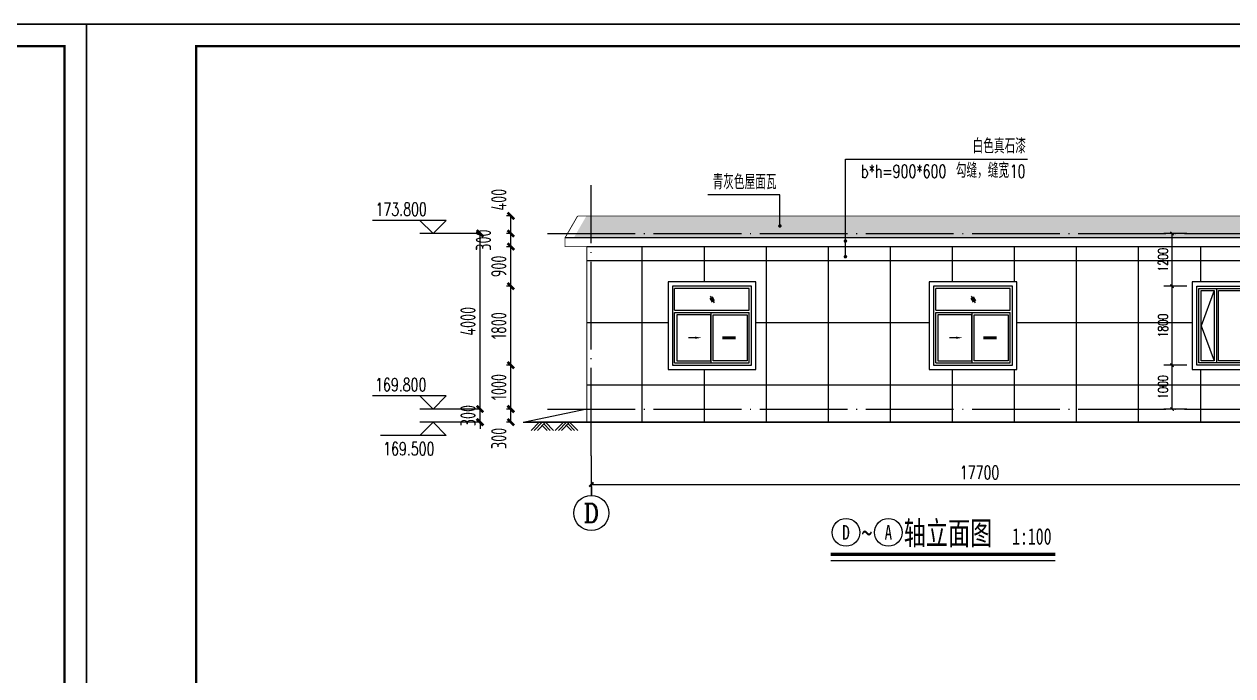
# Model space of a CAD drawing. Header units: millimetres. Extents: x 1742399 to 4898386, y 2481636 to 5226310.
# Drawn here: x 2199863 to 2227415, y 2671182 to 2686032 of the extents above; entities that cross this region are included whole.
import ezdxf
from ezdxf.enums import TextEntityAlignment as Align

# ---------------------------------------------------------------- set-up
doc = ezdxf.new("R2010")
doc.units = ezdxf.units.MM
doc.header["$LTSCALE"] = 1000
doc.linetypes.add('DOTE', pattern=[2.42, 2, -0.2, 0.02, -0.2])
for name, color, linetype in [('AXIS', 3, 'Continuous'), ('AXIS_TEXT', 7, 'Continuous'), ('DIM_ELEV', 3, 'Continuous'), ('DIM_LEAD', 3, 'Continuous'), ('DIM_SYMB', 3, 'Continuous'), ('DOTE', 1, 'DOTE'), ('PUB_DIM', 3, 'Continuous'), ('PUB_TITLE', 4, 'Continuous'), ('TWT_DIM', 3, 'Continuous'), ('YHJ_剖面_梁板', 4, 'Continuous'), ('YHJ_尺寸_公标', 3, 'Continuous'), ('YHJ_消防救援标示', 6, 'Continuous'), ('YHJ_立面_墙线中', 2, 'Continuous'), ('YHJ_符号', 3, 'Continuous'), ('YHJ_门窗框', 151, 'Continuous'), ('YHJ_门窗细线', 160, 'Continuous'), ('建筑-房间填充', 8, 'Continuous')]:
    doc.layers.add(name, color=color, linetype=linetype)
doc.styles.add('_TCH_AXIS', font='COMPLEX', dxfattribs={"bigfont": 'GBCBIG'})
doc.styles.add('_TCH_DIM', font='SIMPLEX', dxfattribs={"bigfont": 'GBCBIG'})
doc.styles.add('_TCH_DIM_T3', font='SIMPLEX', dxfattribs={"width": 0.705882, "bigfont": 'GBCBIG'})
doc.styles.add('biaotilan', font='', dxfattribs={"width": 0.7})
doc.styles.add('COMPLEX', font='COMPLEX')
doc.styles.add('TSSD_REIN_T3', font='tssdeng.shx', dxfattribs={"width": 0.7, "bigfont": 'hztxt.shx'})
doc.styles.add('YH_TEXT', font='@YH2', dxfattribs={"width": 0.7, "bigfont": '@YH1'})
doc.styles.get('biaotilan').set_extended_font_data('SimSun')
doc.dimstyles.new('_TCH_ARCH&&100', dxfattribs={"dimtxt": 350, "dimasz": 150, "dimexe": 100, "dimexo": 200, "dimgap": 100, "dimtad": 1, "dimdec": 0, "dimzin": 0, "dimdsep": 46, "dimtxsty": 'TSSD_REIN_T3', "dimblk": 'ARCHTICK', "dimcen": 0.09, "dimclrt": 7, "dimazin": 2, "dimtfac": 1, "dimtdec": 0, "dimtix": 1, "dimtmove": 2, "dimatfit": 3, "dimfxl": 1, "dimfxlon": 1, "dimtolj": 1, "dimtzin": 0, "dimlwd": 18, "dimlwe": 18, "dimarcsym": 0})
doc.dimstyles.new('_TCH_ARCH_MM_M&&75', dxfattribs={"dimtxt": 223.125, "dimasz": 75, "dimexe": 187.5, "dimexo": 225, "dimgap": 94.6875, "dimtad": 1, "dimdec": 0, "dimzin": 0, "dimdsep": 46, "dimtxsty": '_TCH_DIM_T3', "dimblk": 'ARCHTICK', "dimcen": 0.09, "dimclrt": 7, "dimazin": 2, "dimtfac": 1, "dimtdec": 0, "dimtix": 1, "dimtmove": 2, "dimatfit": 3, "dimfxl": 75, "dimtolj": 1, "dimtzin": 0, "dimarcsym": 0})
doc.dimstyles.new('_TWT_ARCH&&100', dxfattribs={"dimtxt": 297.5, "dimasz": 100, "dimexe": 250, "dimexo": 300, "dimgap": 126.25, "dimtad": 1, "dimdec": 0, "dimzin": 0, "dimdsep": 46, "dimtxsty": '_TCH_DIM_T3', "dimblk": 'ARCHTICK', "dimcen": 0.09, "dimclrt": 7, "dimazin": 2, "dimtfac": 1, "dimtdec": 0, "dimtix": 1, "dimtmove": 2, "dimatfit": 3, "dimfxl": 75, "dimtolj": 1, "dimtzin": 0, "dimarcsym": 0})
doc.dimstyles.new('YH_D_100', dxfattribs={"dimscale": 100, "dimtxt": 3, "dimasz": 1.5, "dimexe": 1.25, "dimexo": 1, "dimgap": 1.25, "dimtad": 1, "dimdec": 0, "dimzin": 0, "dimdsep": 46, "dimtxsty": 'YH_TEXT', "dimblk1": 'ARCHTICK', "dimblk2": 'ARCHTICK', "dimsah": 1, "dimcen": 0.09, "dimclrt": 7, "dimadec": 0, "dimazin": 0, "dimtfac": 1, "dimtdec": 0, "dimtix": 1, "dimtmove": 2, "dimatfit": 0, "dimfxl": 2, "dimtolj": 1, "dimtzin": 0, "dimarcsym": 0})

# ---------------------------------------------------------------- blocks, each defined once
blk = doc.blocks.new('HAYJZ A3')
blk.add_lwpolyline([(4975, -403417), (46975, -403417), (46975, -433117), (4975, -433117), (4975, -403417)])
at = {"const_width": 50}
blk.add_lwpolyline([(7475, -403917), (46475, -403917), (46475, -432617), (7475, -432617), (7475, -403917)], dxfattribs=at)
at = {"layer": 'PUB_TITLE'}
blk.add_lwpolyline([(4975, -433117), (46975, -433117), (46975, -403417), (4975, -403417)], close=True, dxfattribs=at)
blk = doc.blocks.new('_ArchTick')
at = {"color": 0, "linetype": 'ByBlock', "const_width": 0.4}
blk.add_lwpolyline([(-0.5, -0.5), (0.5, 0.5)], dxfattribs=at)
blk = doc.blocks.new('玻璃')
at = {"layer": 'YHJ_符号'}
for p, q in [((122726, -123680), (122726, -123780)), ((122756, -123640), (122756, -123820)), ((122786, -123680), (122786, -123780))]:
    blk.add_line(p, q, dxfattribs=at)
blk = doc.blocks.new('A$C4EA902EC')
at = {"layer": 'YHJ_消防救援标示'}
h = blk.add_hatch(dxfattribs=at)
h.set_pattern_fill('ANSI31', color=6, scale=20, angle=135, style=0)
h.set_pattern_definition([(180, (-2939646.705, -311489.21), (-5e-15, -31.75), [])])
edge = h.paths.add_edge_path()
edge.add_arc((175, 175), 150, 0, 360)
blk.add_lwpolyline([(0, 0), (350, 0), (350, 350), (0, 350)], close=True, dxfattribs=at)
at = {"layer": 'YHJ_消防救援标示', "color": 6}
blk.add_circle((175, 175), 150, dxfattribs=at)
blk = doc.blocks.new('FAFDCCDEERESSDDFSGSDAGASDGA')
at = {"layer": 'YHJ_门窗框'}
blk.add_lwpolyline([(2134656, 2632935), (2136456, 2632935), (2136456, 2631135), (2134656, 2631135)], close=True, dxfattribs=at)
at = {"layer": 'YHJ_门窗细线'}
for points in [[(2134706, 2632885), (2136406, 2632885), (2136406, 2631185), (2134706, 2631185)], [(2134706, 2632885), (2135106, 2632885), (2135106, 2631185), (2134706, 2631185)], [(2134756, 2632835), (2135056, 2632835), (2135056, 2631235), (2134756, 2631235)], [(2135156, 2632835), (2136356, 2632835), (2136356, 2631235), (2135156, 2631235)]]:
    blk.add_lwpolyline(points, close=True, dxfattribs=at)
for points in [[(2135056, 2631235), (2134756, 2631235), (2134756, 2632835), (2135056, 2632835)], [(2135056, 2632835), (2134756, 2632035), (2135056, 2631235)]]:
    blk.add_lwpolyline(points, dxfattribs=at)
at = {"layer": 'YHJ_消防救援标示', "color": 6, "xscale": -1, "rotation": 180}
blk.add_blockref('A$C4EA902EC', (2136006, 2632835), dxfattribs=at)
blk = doc.blocks.new('*D706')
at = {"layer": 'Defpoints', "color": 0, "transparency": 16777216}
for p in [(2212792, 2675798), (2230492, 2675798), (2230492, 2675541)]:
    blk.add_point(p, dxfattribs=at)
at = {"layer": 'TWT_DIM', "color": 0, "lineweight": -2, "transparency": 16777216}
for p, q in [((2212792, 2675541), (2230492, 2675541)), ((2212792, 2675498), (2212792, 2675291)), ((2230492, 2675498), (2230492, 2675291))]:
    blk.add_line(p, q, dxfattribs=at)
at = {"layer": 'TWT_DIM', "color": 0, "lineweight": -2, "transparency": 16777216, "xscale": 100, "yscale": 100, "zscale": 100, "rotation": 180}
blk.add_blockref('_ArchTick', (2212792, 2675541), dxfattribs=at)
at = {"layer": 'TWT_DIM', "color": 0, "lineweight": -2, "transparency": 16777216, "xscale": 100, "yscale": 100, "zscale": 100}
blk.add_blockref('_ArchTick', (2230492, 2675541), dxfattribs=at)
at = {"layer": 'TWT_DIM', "color": 7, "transparency": 16777216, "insert": (2221642, 2675816), "char_height": 297.5, "attachment_point": 5, "style": '_TCH_DIM_T3'}
blk.add_mtext('\\A1;17700', dxfattribs=at)
blk = doc.blocks.new('_AXISO')
blk.add_circle((0, 0), 0.5)
at = {"layer": 'AXIS_TEXT', "style": 'COMPLEX', "width": 1.041667}
blk.add_attdef('A', text='', height=0.56, dxfattribs=at).set_placement((-0.25, -0.28), (0.25, -0.28), align=Align.FIT)
blk = doc.blocks.new('*D707')
at = {"layer": 'Defpoints', "color": 0, "transparency": 16777216}
for p in [(2210958, 2677262), (2211686, 2677262), (2211686, 2676962)]:
    blk.add_point(p, dxfattribs=at)
at = {"layer": 'PUB_DIM', "color": 0, "lineweight": 18, "transparency": 16777216}
for p, q in [((2210959, 2677262), (2210858, 2677262)), ((2210958, 2676962), (2210958, 2677262)), ((2210959, 2676962), (2210858, 2676962))]:
    blk.add_line(p, q, dxfattribs=at)
at = {"layer": 'PUB_DIM', "color": 0, "lineweight": 18, "transparency": 16777216, "xscale": 150, "yscale": 150, "zscale": 150}
for p, rotation in [((2210958, 2677262), 90), ((2210958, 2676962), 270)]:
    blk.add_blockref('_ArchTick', p, dxfattribs=dict(at, rotation=rotation))
at = {"layer": 'PUB_DIM', "color": 7, "transparency": 16777216, "insert": (2210683, 2676592), "char_height": 350, "attachment_point": 5, "rotation": 90, "style": 'TSSD_REIN_T3'}
blk.add_mtext('\\A1;300', dxfattribs=at)
blk = doc.blocks.new('*D708')
at = {"layer": 'Defpoints', "color": 0, "transparency": 16777216}
for p in [(2210958, 2678262), (2211686, 2678262), (2211686, 2677262)]:
    blk.add_point(p, dxfattribs=at)
at = {"layer": 'PUB_DIM', "color": 0, "lineweight": 18, "transparency": 16777216}
for p, q in [((2210959, 2678262), (2210858, 2678262)), ((2210958, 2677262), (2210958, 2678262)), ((2210959, 2677262), (2210858, 2677262))]:
    blk.add_line(p, q, dxfattribs=at)
at = {"layer": 'PUB_DIM', "color": 0, "lineweight": 18, "transparency": 16777216, "xscale": 150, "yscale": 150, "zscale": 150}
for p, rotation in [((2210958, 2678262), 90), ((2210958, 2677262), 270)]:
    blk.add_blockref('_ArchTick', p, dxfattribs=dict(at, rotation=rotation))
at = {"layer": 'PUB_DIM', "color": 7, "transparency": 16777216, "insert": (2210683, 2677762), "char_height": 350, "attachment_point": 5, "rotation": 90, "style": 'TSSD_REIN_T3'}
blk.add_mtext('\\A1;1000', dxfattribs=at)
blk = doc.blocks.new('*D709')
at = {"layer": 'Defpoints', "color": 0, "transparency": 16777216}
for p in [(2210958, 2680062), (2211686, 2680062), (2211686, 2678262)]:
    blk.add_point(p, dxfattribs=at)
at = {"layer": 'PUB_DIM', "color": 0, "lineweight": 18, "transparency": 16777216}
for p, q in [((2210959, 2680062), (2210858, 2680062)), ((2210958, 2678262), (2210958, 2680062)), ((2210959, 2678262), (2210858, 2678262))]:
    blk.add_line(p, q, dxfattribs=at)
at = {"layer": 'PUB_DIM', "color": 0, "lineweight": 18, "transparency": 16777216, "xscale": 150, "yscale": 150, "zscale": 150}
for p, rotation in [((2210958, 2680062), 90), ((2210958, 2678262), 270)]:
    blk.add_blockref('_ArchTick', p, dxfattribs=dict(at, rotation=rotation))
at = {"layer": 'PUB_DIM', "color": 7, "transparency": 16777216, "insert": (2210683, 2679162), "char_height": 350, "attachment_point": 5, "rotation": 90, "style": 'TSSD_REIN_T3'}
blk.add_mtext('\\A1;1800', dxfattribs=at)
blk = doc.blocks.new('*D710')
at = {"layer": 'Defpoints', "color": 0, "transparency": 16777216}
for p in [(2210958, 2680962), (2211686, 2680962), (2211686, 2680062)]:
    blk.add_point(p, dxfattribs=at)
at = {"layer": 'PUB_DIM', "color": 0, "lineweight": 18, "transparency": 16777216}
for p, q in [((2210959, 2680962), (2210858, 2680962)), ((2210958, 2680062), (2210958, 2680962)), ((2210959, 2680062), (2210858, 2680062))]:
    blk.add_line(p, q, dxfattribs=at)
at = {"layer": 'PUB_DIM', "color": 0, "lineweight": 18, "transparency": 16777216, "xscale": 150, "yscale": 150, "zscale": 150}
for p, rotation in [((2210958, 2680962), 90), ((2210958, 2680062), 270)]:
    blk.add_blockref('_ArchTick', p, dxfattribs=dict(at, rotation=rotation))
at = {"layer": 'PUB_DIM', "color": 7, "transparency": 16777216, "insert": (2210683, 2680512), "char_height": 350, "attachment_point": 5, "rotation": 90, "style": 'TSSD_REIN_T3'}
blk.add_mtext('\\A1;900', dxfattribs=at)
blk = doc.blocks.new('*D711')
at = {"layer": 'Defpoints', "color": 0, "transparency": 16777216}
for p in [(2210958, 2681262), (2211686, 2681262), (2211686, 2680962)]:
    blk.add_point(p, dxfattribs=at)
at = {"layer": 'PUB_DIM', "color": 0, "lineweight": 18, "transparency": 16777216}
for p, q in [((2210959, 2681262), (2210858, 2681262)), ((2210958, 2680962), (2210958, 2681262)), ((2210959, 2680962), (2210858, 2680962))]:
    blk.add_line(p, q, dxfattribs=at)
at = {"layer": 'PUB_DIM', "color": 0, "lineweight": 18, "transparency": 16777216, "xscale": 150, "yscale": 150, "zscale": 150}
for p, rotation in [((2210958, 2681262), 90), ((2210958, 2680962), 270)]:
    blk.add_blockref('_ArchTick', p, dxfattribs=dict(at, rotation=rotation))
at = {"layer": 'PUB_DIM', "color": 7, "transparency": 16777216, "insert": (2210333, 2681112), "char_height": 350, "attachment_point": 5, "rotation": 90, "style": 'TSSD_REIN_T3'}
blk.add_mtext('\\A1;300', dxfattribs=at)
blk = doc.blocks.new('*D712')
at = {"layer": 'Defpoints', "color": 0, "transparency": 16777216}
for p in [(2210958, 2681662), (2211686, 2681662), (2211686, 2681262)]:
    blk.add_point(p, dxfattribs=at)
at = {"layer": 'PUB_DIM', "color": 0, "lineweight": 18, "transparency": 16777216}
for p, q in [((2210959, 2681662), (2210858, 2681662)), ((2210958, 2681262), (2210958, 2681662)), ((2210959, 2681262), (2210858, 2681262))]:
    blk.add_line(p, q, dxfattribs=at)
at = {"layer": 'PUB_DIM', "color": 0, "lineweight": 18, "transparency": 16777216, "xscale": 150, "yscale": 150, "zscale": 150}
for p, rotation in [((2210958, 2681662), 90), ((2210958, 2681262), 270)]:
    blk.add_blockref('_ArchTick', p, dxfattribs=dict(at, rotation=rotation))
at = {"layer": 'PUB_DIM', "color": 7, "transparency": 16777216, "insert": (2210683, 2682032), "char_height": 350, "attachment_point": 5, "rotation": 90, "style": 'TSSD_REIN_T3'}
blk.add_mtext('\\A1;400', dxfattribs=at)
blk = doc.blocks.new('*D719')
at = {"layer": 'Defpoints', "color": 0, "transparency": 16777216}
for p in [(2210255, 2677262), (2211386, 2677262), (2211386, 2676962)]:
    blk.add_point(p, dxfattribs=at)
at = {"layer": 'PUB_DIM', "color": 0, "lineweight": 18, "transparency": 16777216}
for p, q in [((2210256, 2677262), (2210155, 2677262)), ((2210255, 2677262), (2210255, 2677412)), ((2210255, 2676962), (2210255, 2677262)), ((2210256, 2676962), (2210155, 2676962)), ((2210255, 2676962), (2210255, 2676812))]:
    blk.add_line(p, q, dxfattribs=at)
at = {"layer": 'PUB_DIM', "color": 0, "lineweight": 18, "transparency": 16777216, "xscale": 150, "yscale": 150, "zscale": 150}
for p, rotation in [((2210255, 2677262), 270), ((2210255, 2676962), 90)]:
    blk.add_blockref('_ArchTick', p, dxfattribs=dict(at, rotation=rotation))
at = {"layer": 'PUB_DIM', "color": 7, "transparency": 16777216, "insert": (2209980, 2677112), "char_height": 350, "attachment_point": 5, "rotation": 90, "style": 'TSSD_REIN_T3'}
blk.add_mtext('\\A1;300', dxfattribs=at)
blk = doc.blocks.new('*D720')
at = {"layer": 'Defpoints', "color": 0, "transparency": 16777216}
for p in [(2210255, 2681262), (2211386, 2681262), (2211386, 2677262)]:
    blk.add_point(p, dxfattribs=at)
at = {"layer": 'PUB_DIM', "color": 0, "lineweight": 18, "transparency": 16777216}
for p, q in [((2210256, 2681262), (2210155, 2681262)), ((2210255, 2677262), (2210255, 2681262)), ((2210256, 2677262), (2210155, 2677262))]:
    blk.add_line(p, q, dxfattribs=at)
at = {"layer": 'PUB_DIM', "color": 0, "lineweight": 18, "transparency": 16777216, "xscale": 150, "yscale": 150, "zscale": 150}
for p, rotation in [((2210255, 2681262), 90), ((2210255, 2677262), 270)]:
    blk.add_blockref('_ArchTick', p, dxfattribs=dict(at, rotation=rotation))
at = {"layer": 'PUB_DIM', "color": 7, "transparency": 16777216, "insert": (2209980, 2679262), "char_height": 350, "attachment_point": 5, "rotation": 90, "style": 'TSSD_REIN_T3'}
blk.add_mtext('\\A1;4000', dxfattribs=at)
blk = doc.blocks.new('*D756')
at = {"layer": 'Defpoints', "color": 0, "transparency": 16777216}
for p in [(2226030, 2678262), (2226592, 2678262), (2226592, 2677262)]:
    blk.add_point(p, dxfattribs=at)
at = {"layer": 'YHJ_尺寸_公标', "color": 0, "lineweight": -2, "transparency": 16777216}
for p, q in [((2226367, 2678262), (2225842, 2678262)), ((2226030, 2677262), (2226030, 2678262)), ((2226367, 2677262), (2225842, 2677262))]:
    blk.add_line(p, q, dxfattribs=at)
at = {"layer": 'YHJ_尺寸_公标', "color": 0, "lineweight": -2, "transparency": 16777216, "xscale": 75, "yscale": 75, "zscale": 75}
for p, rotation in [((2226030, 2678262), 90), ((2226030, 2677262), 270)]:
    blk.add_blockref('_ArchTick', p, dxfattribs=dict(at, rotation=rotation))
at = {"layer": 'YHJ_尺寸_公标', "color": 7, "transparency": 16777216, "insert": (2225824, 2677762), "char_height": 223.1, "attachment_point": 5, "rotation": 90, "style": '_TCH_DIM_T3'}
blk.add_mtext('\\A1;1000', dxfattribs=at)
blk = doc.blocks.new('*D757')
at = {"layer": 'Defpoints', "color": 0, "transparency": 16777216}
for p in [(2226030, 2680062), (2226592, 2680062), (2226592, 2678262)]:
    blk.add_point(p, dxfattribs=at)
at = {"layer": 'YHJ_尺寸_公标', "color": 0, "lineweight": -2, "transparency": 16777216}
for p, q in [((2226367, 2680062), (2225842, 2680062)), ((2226030, 2678262), (2226030, 2680062)), ((2226367, 2678262), (2225842, 2678262))]:
    blk.add_line(p, q, dxfattribs=at)
at = {"layer": 'YHJ_尺寸_公标', "color": 0, "lineweight": -2, "transparency": 16777216, "xscale": 75, "yscale": 75, "zscale": 75}
for p, rotation in [((2226030, 2680062), 90), ((2226030, 2678262), 270)]:
    blk.add_blockref('_ArchTick', p, dxfattribs=dict(at, rotation=rotation))
at = {"layer": 'YHJ_尺寸_公标', "color": 7, "transparency": 16777216, "insert": (2225824, 2679162), "char_height": 223.1, "attachment_point": 5, "rotation": 90, "style": '_TCH_DIM_T3'}
blk.add_mtext('\\A1;1800', dxfattribs=at)
blk = doc.blocks.new('*D758')
at = {"layer": 'Defpoints', "color": 0, "transparency": 16777216}
for p in [(2226030, 2681262), (2226592, 2681262), (2226592, 2680062)]:
    blk.add_point(p, dxfattribs=at)
at = {"layer": 'YHJ_尺寸_公标', "color": 0, "lineweight": -2, "transparency": 16777216}
for p, q in [((2226367, 2681262), (2225842, 2681262)), ((2226030, 2680062), (2226030, 2681262)), ((2226367, 2680062), (2225842, 2680062))]:
    blk.add_line(p, q, dxfattribs=at)
at = {"layer": 'YHJ_尺寸_公标', "color": 0, "lineweight": -2, "transparency": 16777216, "xscale": 75, "yscale": 75, "zscale": 75}
for p, rotation in [((2226030, 2681262), 90), ((2226030, 2680062), 270)]:
    blk.add_blockref('_ArchTick', p, dxfattribs=dict(at, rotation=rotation))
at = {"layer": 'YHJ_尺寸_公标', "color": 7, "transparency": 16777216, "insert": (2225824, 2680662), "char_height": 223.1, "attachment_point": 5, "rotation": 90, "style": '_TCH_DIM_T3'}
blk.add_mtext('\\A1;1200', dxfattribs=at)
blk = doc.blocks.new('C1818')
at = {"layer": 'YHJ_符号'}
blk.add_lwpolyline([(1287, 625), (1438, 625)], dxfattribs=at)
blk.add_solid([(1287, 600), (1137, 625), (1287, 650)], dxfattribs=at)
at = {"layer": 'YHJ_门窗框'}
blk.add_lwpolyline([(0, 1800), (1800, 1800), (1800, 0), (0, 0)], close=True, dxfattribs=at)
at = {"layer": 'YHJ_门窗细线'}
for p, q in [((50, 1250), (50, 1750)), ((1750, 1250), (1750, 1750)), ((1750, 1250), (50, 1250)), ((50, 50), (50, 1200)), ((1750, 1200), (50, 1200)), ((925, 1200), (925, 50)), ((1750, 50), (1750, 1200))]:
    blk.add_line(p, q, dxfattribs=at)
for points in [[(50, 1750), (1750, 1750)], [(1750, 50), (50, 50)]]:
    blk.add_lwpolyline(points, dxfattribs=at)
for points in [[(100, 100), (875, 100), (875, 1150), (100, 1150)], [(1700, 100), (925, 100), (925, 1150), (1700, 1150)]]:
    blk.add_lwpolyline(points, close=True, dxfattribs=at)
at = {"layer": 'YHJ_符号', "rotation": 149.9999999998738}
blk.add_blockref('玻璃', (45334, -167035), dxfattribs=at)
at = {"layer": 'YHJ_符号'}
blk.add_leader([(663, 625), (362, 625)], dimstyle='YH_D_100', override={"dimgap": 1.2, "dimtad": 0}, dxfattribs=at)

msp = doc.modelspace()

# ---------------------------------------------------------------- hatches: boundary and pattern name
h = msp.add_hatch()
h.set_pattern_fill('多孔材料', color=8, scale=500, angle=45)
h.set_pattern_definition([(90, (707.1, 707.1), (-1414.215, 0), []), (180, (707.1, 707.1), (-1e-13, -1414.215), [])])
h.paths.add_polyline_path([(2230491.5, 2680962.1), (2212791.5, 2680962.1), (2212791.5, 2677262.1), (2230491.5, 2677262.1)])
h.paths.add_polyline_path([(2216541.5, 2678162.1), (2214541.5, 2678162.1), (2214541.5, 2680162.1), (2216541.5, 2680162.1)], flags=16)
h.paths.add_polyline_path([(2216441.5, 2678262.1), (2214641.5, 2678262.1), (2214641.5, 2680062.1), (2216441.5, 2680062.1)], flags=0)
h.paths.add_polyline_path([(2218584.2, 2680713.7, -1), (2218584.2, 2680753.7, -1)], flags=16)
h.paths.add_polyline_path([(2216391.5, 2678312.1), (2214691.5, 2678312.1), (2214691.5, 2679462.1), (2216391.5, 2679462.1)], flags=0)
h.paths.add_polyline_path([(2216341.5, 2678362.1), (2215566.5, 2678362.1), (2215566.5, 2679412.1), (2216341.5, 2679412.1)], flags=0)
h.paths.add_polyline_path([(2216391.5, 2679512.1), (2214691.5, 2679512.1), (2214691.5, 2680012.1), (2216391.5, 2680012.1)], flags=0)
h.paths.add_polyline_path([(2220491.5, 2680162.1), (2222491.5, 2680162.1), (2222491.5, 2678162.1), (2220491.5, 2678162.1)], flags=16)
h.paths.add_polyline_path([(2220591.5, 2680062.1), (2222391.5, 2680062.1), (2222391.5, 2678262.1), (2220591.5, 2678262.1)], flags=0)
h.paths.add_polyline_path([(2220641.5, 2679462.1), (2222341.5, 2679462.1), (2222341.5, 2678312.1), (2220641.5, 2678312.1)], flags=0)
h.paths.add_polyline_path([(2220641.5, 2679512.1), (2220641.5, 2680012.1), (2222341.5, 2680012.1), (2222341.5, 2679512.1)], flags=0)
h.paths.add_polyline_path([(2220691.5, 2679412.1), (2221466.5, 2679412.1), (2221466.5, 2678362.1), (2220691.5, 2678362.1)], flags=0)
h.paths.add_polyline_path([(2215516.5, 2678362.1), (2214741.5, 2678362.1), (2214741.5, 2679412.1), (2215516.5, 2679412.1)], flags=0)
h.paths.add_polyline_path([(2221516.5, 2679412.1), (2222291.5, 2679412.1), (2222291.5, 2678362.1), (2221516.5, 2678362.1)], flags=0)
h.paths.add_polyline_path([(2226491.5, 2680162.1), (2228491.5, 2680162.1), (2228491.5, 2678162.1), (2226491.5, 2678162.1)], flags=16)
h.paths.add_polyline_path([(2226591.5, 2680062.1), (2228391.5, 2680062.1), (2228391.5, 2678262.1), (2226591.5, 2678262.1)], flags=0)
h.paths.add_polyline_path([(2226641.5, 2680012.1), (2227041.5, 2680012.1), (2228341.5, 2680012.1), (2228341.5, 2678312.1), (2226641.5, 2678312.1)], flags=0)
h.paths.add_polyline_path([(2226691.5, 2679962.1), (2226991.5, 2679962.1), (2226991.5, 2678362.1), (2226691.5, 2678362.1)], flags=0)
h.paths.add_polyline_path([(2226691.5, 2679962.1), (2226991.5, 2679962.1), (2226691.5, 2679162.1), (2226991.5, 2678362.1), (2226691.5, 2678362.1)], flags=0)
h.paths.add_polyline_path([(2227091.5, 2679962.1), (2228291.5, 2679962.1), (2228291.5, 2679612.1), (2228291.5, 2678362.1), (2227091.5, 2678362.1)], flags=0)
h.paths.add_polyline_path([(2228266.5, 2679787.1, -1), (2227966.5, 2679787.1, -1)], flags=0)
h.paths.add_polyline_path([(2212791.5, 2680962.1), (2212691.5, 2680962.1), (2212691.5, 2677262.1), (2212791.5, 2677262.1)])
h.paths.add_polyline_path([(2212791.5, 2677262.1), (2212691.5, 2677262.1), (2212691.5, 2676962.1), (2212791.5, 2676962.1)])
h.paths.add_polyline_path([(2230491.5, 2677262.1), (2212791.5, 2677262.1), (2212791.5, 2676962.1), (2230491.5, 2676962.1)])
h.paths.add_polyline_path([(2230591.5, 2680962.1), (2230491.5, 2680962.1), (2230491.5, 2677262.1), (2230591.5, 2677262.1)])
h.paths.add_polyline_path([(2230591.5, 2677262.1), (2230491.5, 2677262.1), (2230491.5, 2676962.1), (2230591.5, 2676962.1)])
at = {"layer": '建筑-房间填充'}
h = msp.add_hatch(dxfattribs=at)
h.set_pattern_fill('弯瓦屋面', color=144, scale=100)
h.set_pattern_definition([(0, (1533731.44, 2595249.55), (200, 200), [40, -160]), (45, (1533811.44, 2595269.55), (2e-14, 200), [56.56854, -226.27417]), (90, (1533851.44, 2595309.55), (-200, 200), [200]), (135, (1533891.44, 2595269.55), (-200, 2e-14), [56.56854, -226.27417]), (26.565051, (1533771.44, 2595249.55), (200, 2e-07), [44.72, -402.493595]), (333.434949, (1533891.44, 2595269.55), (200, -2e-07), [44.72, -402.493595])])
h.paths.add_polyline_path([(2212991.5, 2681662.1), (2212680.2, 2681662.1), (2212449.3, 2681262.1), (2212991.5, 2681262.1)])
h.paths.add_polyline_path([(2212991.5, 2681262.1), (2212449.3, 2681262.1), (2212391.5, 2681162.1), (2212991.5, 2681162.1)])
h.paths.add_polyline_path([(2229491.5, 2681662.1), (2212991.5, 2681662.1), (2212991.5, 2681262.1), (2229491.5, 2681262.1)])
h.paths.add_polyline_path([(2229491.5, 2681262.1), (2212991.5, 2681262.1), (2212991.5, 2681162.1), (2229491.5, 2681162.1)])
h.paths.add_polyline_path([(2230802.8, 2681662.1), (2229491.5, 2681662.1), (2229491.5, 2681262.1), (2231033.8, 2681262.1)])
h.paths.add_polyline_path([(2231033.8, 2681262.1), (2229491.5, 2681262.1), (2229491.5, 2681162.1), (2231091.5, 2681162.1)])

# ---------------------------------------------------------------- linework, layer by layer
for p, q in [((2211600.9, 2676962.1), (2211417.8, 2676776.2)), ((2211672.8, 2676962.1), (2211489.7, 2676776.2)), ((2211744.8, 2676962.1), (2211561.7, 2676776.2)), ((2211672.8, 2676889.1), (2211784, 2676776.2)), ((2211708.8, 2676925.6), (2211856, 2676776.2)), ((2211744.8, 2676962.1), (2211928, 2676776.2)), ((2212153.9, 2676962.1), (2211970.7, 2676776.2)), ((2212225.8, 2676962.1), (2212042.7, 2676776.2)), ((2212297.7, 2676962.1), (2212114.6, 2676776.2)), ((2212225.8, 2676889.1), (2212337, 2676776.2)), ((2212261.8, 2676925.6), (2212408.9, 2676776.2)), ((2212297.7, 2676962.1), (2212481, 2676776.2))]:
    msp.add_line(p, q)
at = {"layer": 'AXIS'}
msp.add_line((2212791.5, 2676198.5), (2212791.5, 2675291), dxfattribs=at)
at = {"layer": 'DIM_ELEV'}
for p, q in [((2209484.2, 2681562.1), (2207804.2, 2681562.1)), ((2209184.2, 2681262.1), (2208884.2, 2681562.1)), ((2209184.2, 2681262.1), (2209484.2, 2681562.1)), ((2210255.4, 2681262.1), (2208884.2, 2681262.1)), ((2209484.2, 2677562.1), (2207804.2, 2677562.1)), ((2209184.2, 2677262.1), (2208884.2, 2677562.1)), ((2209184.2, 2677262.1), (2209484.2, 2677562.1)), ((2210255.4, 2677262.1), (2208884.2, 2677262.1)), ((2209184.2, 2676962.1), (2208884.2, 2676662.1)), ((2210255.4, 2676962.1), (2208884.2, 2676962.1)), ((2209184.2, 2676962.1), (2209484.2, 2676662.1)), ((2209484.2, 2676662.1), (2207988.2, 2676662.1))]:
    msp.add_line(p, q, dxfattribs=at)
msp.add_lwpolyline([(2211238, 2676962.1), (2212691.5, 2676962.1)], dxfattribs=at)
at = {"layer": 'DIM_LEAD'}
for p, q in [((2218584.2, 2680733.7), (2218584.2, 2682959.1)), ((2218584.2, 2681090.4), (2218584.2, 2682959.1)), ((2218584.2, 2682959.1), (2222734.5, 2682959.1)), ((2217090.4, 2682141.8), (2215451, 2682141.8)), ((2217090.4, 2681434.9), (2217090.4, 2682141.8))]:
    msp.add_line(p, q, dxfattribs=at)
at = {"layer": 'DIM_LEAD', "const_width": 40}
for points in [[(2217090.4, 2681414.9, 1), (2217090.4, 2681454.9, 1)], [(2218584.2, 2681070.4, 1), (2218584.2, 2681110.4, 1)], [(2218584.2, 2680713.7, 1), (2218584.2, 2680753.7, 1)]]:
    msp.add_lwpolyline(points, format="xyb", close=True, dxfattribs=at)
at = {"layer": 'DIM_SYMB', "const_width": 70}
msp.add_lwpolyline([(2218248.3, 2673950.8), (2223367, 2673950.8)], dxfattribs=at)
at = {"layer": 'DIM_SYMB'}
msp.add_lwpolyline([(2218248.3, 2673810.8), (2223367, 2673810.8)], dxfattribs=at)
at = {"layer": 'DIM_SYMB', "color": 7}
for centre in [(2218598.3, 2674450.5), (2219562.9, 2674450.5)]:
    msp.add_circle(centre, 315, dxfattribs=at)
at = {"layer": 'DOTE', "linetype": 'DOTE'}
for p, q in [((2212791.5, 2676198.5), (2212791.5, 2682362.1)), ((2211791.5, 2681262.1), (2231491.5, 2681262.1)), ((2211791.5, 2677262.1), (2231491.5, 2677262.1))]:
    msp.add_line(p, q, dxfattribs=at)
at = {"layer": 'YHJ_立面_墙线中', "lineweight": 25, "const_width": 20}
for points in [[(2212691.5, 2680962.1), (2212191.5, 2680962.1), (2212191.5, 2681162.1), (2212480.2, 2681662.1)], [(2212480.2, 2681662.1), (2230802.8, 2681662.1)], [(2212691.5, 2676962.1), (2212691.5, 2680962.1)]]:
    msp.add_lwpolyline(points, dxfattribs=at)
at = {"layer": 'YHJ_立面_墙线中'}
for points in [[(2231091.5, 2681162.1), (2212191.5, 2681162.1)], [(2212691.5, 2680962.1), (2230591.5, 2680962.1)], [(2212691.5, 2677262.1), (2211278.7, 2676962.1)]]:
    msp.add_lwpolyline(points, dxfattribs=at)
for points in [[(2216541.5, 2680162.1), (2214541.5, 2680162.1), (2214541.5, 2678162.1), (2216541.5, 2678162.1)], [(2222491.5, 2680162.1), (2220491.5, 2680162.1), (2220491.5, 2678162.1), (2222491.5, 2678162.1)], [(2228491.5, 2680162.1), (2226491.5, 2680162.1), (2226491.5, 2678162.1), (2228491.5, 2678162.1)]]:
    msp.add_lwpolyline(points, close=True, dxfattribs=at)
at = {"layer": 'YHJ_立面_墙线中', "lineweight": 40, "const_width": 40}
msp.add_lwpolyline([(2211278.7, 2676962.1), (2232134, 2676962.1)], dxfattribs=at)

# ---------------------------------------------------------------- block references
for p in [(2154308.5, 3089449), (2196308.5, 3089449)]:
    msp.add_blockref('HAYJZ A3', p)
at = {"layer": 'AXIS'}
ref = msp.add_blockref('_AXISO', (2212791.5, 2674891), dxfattribs=dict(at, xscale=800, yscale=800, zscale=800))
ref.add_attrib('A', 'D', dxfattribs={"layer": 'AXIS_TEXT', "height": 435.3, "style": '_TCH_AXIS'}).set_placement((2212615.3, 2674673.4), (2212967.7, 2674673.4), align=Align.FIT)
at = {"layer": 'YHJ_剖面_梁板'}
msp.add_blockref('FAFDCCDEERESSDDFSGSDAGASDGA', (91935.6, 47126.6), dxfattribs=at)
at = {"layer": 'YHJ_立面_墙线中', "lineweight": 50, "xscale": -1}
for p in [(2216441.5, 2678262.1), (2222391.5, 2678262.1)]:
    msp.add_blockref('C1818', p, dxfattribs=at)

# ---------------------------------------------------------------- texts
at = {"layer": 'DIM_ELEV', "color": 7, "style": '_TCH_DIM', "width": 0.705882}
for s, p in [('173.800', (2207872.2, 2681667.1)), ('169.800', (2207862.2, 2677667.1)), ('169.500', (2208046.2, 2676207.1))]:
    msp.add_text(s, height=297.5, dxfattribs=at).set_placement(p)
at = {"layer": 'DIM_LEAD', "color": 7, "style": '_TCH_DIM'}
for s, p in [('白色真石漆', (2221482.7, 2683086.5)), ('勾缝，缝宽', (2221100.8, 2682530.2)), ('青灰色屋面瓦', (2215556, 2682269.1))]:
    msp.add_text(s, height=337.59, dxfattribs=at).set_placement(p)
at = {"layer": 'DIM_LEAD', "color": 7, "style": '_TCH_DIM', "width": 0.705882}
for s, p in [('b*h=900*600', (2218940.8, 2682530.2)), ('10', (2222329.5, 2682530.2))]:
    msp.add_text(s, height=297.5, dxfattribs=at).set_placement(p)
at = {"layer": 'DIM_SYMB', "color": 7, "style": 'biaotilan', "width": 0.7}
for s, height, p in [('轴立面图', 528.69, (2219912.9, 2674170.5)), ('~', 528.7, (2218948.3, 2674170.5)), ('1:100', 377.64, (2222383.9, 2674170.5))]:
    msp.add_text(s, height=height, dxfattribs=at).set_placement(p)
at = {"layer": 'DIM_SYMB', "color": 7, "style": 'biaotilan'}
for s, height, width, p, p2 in [('D', 334.8, 0.732749, (2218510.6, 2674283.1), (2218686, 2674283.1)), ('A', 336.5, 0.716, (2219476.8, 2674282.3), (2219649.1, 2674282.3))]:
    msp.add_text(s, height=height, dxfattribs=dict(at, width=width)).set_placement(p, p2, align=Align.FIT)

# ---------------------------------------------------------------- dimensions: what is measured, and where the dimension line sits
at = {"layer": 'PUB_DIM'}
for base, p1, p2, picture, middle in [((2210957.6, 2681662.1), (2211685.9, 2681262.1), (2211685.9, 2681662.1), '*D712', (2210682.6, 2682032.1)), ((2210957.6, 2681262.1), (2211685.9, 2680962.1), (2211685.9, 2681262.1), '*D711', (2210332.6, 2681112.1)), ((2210957.6, 2677262.1), (2211685.9, 2676962.1), (2211685.9, 2677262.1), '*D707', (2210682.6, 2676592.1))]:
    dim = msp.add_linear_dim(base=base, p1=p1, p2=p2, angle=90, dimstyle='_TCH_ARCH&&100', dxfattribs=at)
    dim.commit()
    dim.dimension.update_dxf_attribs({"geometry": picture, "text_midpoint": middle, "dimtype": 161})
for p1, p2, distance, picture, middle in [((2211385.9, 2677262.1), (2211385.9, 2681262.1), 1130.5, '*D720', (2209980.4, 2679262.1)), ((2211685.9, 2680062.1), (2211685.9, 2680962.1), 728.3, '*D710', (2210682.6, 2680512.1)), ((2211685.9, 2678262.1), (2211685.9, 2680062.1), 728.3, '*D709', (2210682.6, 2679162.1)), ((2211685.9, 2677262.1), (2211685.9, 2678262.1), 728.3, '*D708', (2210682.6, 2677762.1)), ((2211385.9, 2676962.1), (2211385.9, 2677262.1), 1130.5, '*D719', (2209980.4, 2677112.1))]:
    dim = msp.add_aligned_dim(p1=p1, p2=p2, distance=distance, dimstyle='_TCH_ARCH&&100', dxfattribs=at)
    dim.commit()
    dim.dimension.update_dxf_attribs({"geometry": picture, "text_midpoint": middle})
at = {"layer": 'TWT_DIM'}
dim = msp.add_aligned_dim(p1=(2212791.5, 2675798.5), p2=(2230491.5, 2675798.5), distance=-257.5, dimstyle='_TWT_ARCH&&100', dxfattribs=at)
dim.commit()
dim.dimension.update_dxf_attribs({"geometry": '*D706', "text_midpoint": (2221641.5, 2675816)})
at = {"layer": 'YHJ_尺寸_公标'}
for p1, p2, picture, middle in [((2226591.5, 2680062.1), (2226591.5, 2681262.1), '*D758', (2225823.7, 2680662.1)), ((2226591.5, 2678262.1), (2226591.5, 2680062.1), '*D757', (2225823.7, 2679162.1)), ((2226591.5, 2677262.1), (2226591.5, 2678262.1), '*D756', (2225823.7, 2677762.1))]:
    dim = msp.add_aligned_dim(p1=p1, p2=p2, distance=561.6, dimstyle='_TCH_ARCH_MM_M&&75', dxfattribs=at)
    dim.commit()
    dim.dimension.update_dxf_attribs({"geometry": picture, "text_midpoint": middle})

doc.saveas('drawing.dxf')
